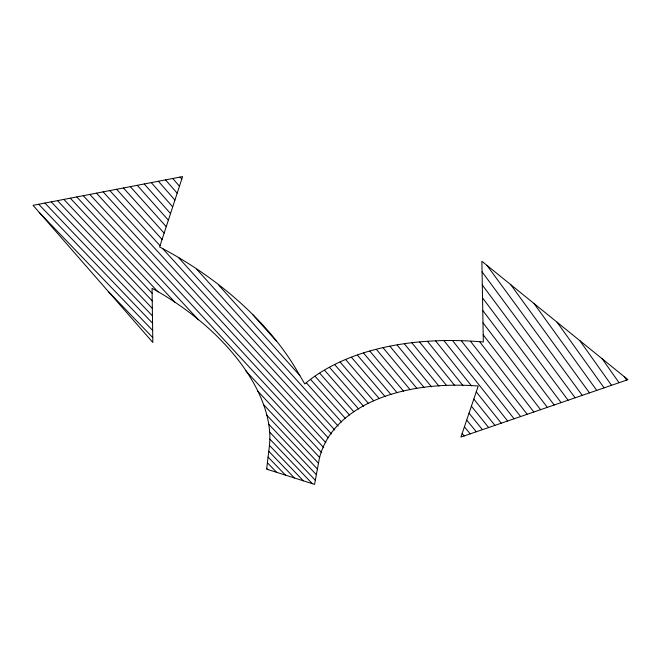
<?xml version="1.0" encoding="UTF-8"?>
<svg xmlns="http://www.w3.org/2000/svg" width="661" height="661" viewBox="0 0 661 661"><rect width="100%" height="100%" fill="white"/><g stroke="black" fill="none" stroke-linecap="round" stroke-linejoin="round"><path stroke-width="0.99" d="M266.722 468.409L267.763 469.484M267.391 462.783L276.629 472.309M108.363 291.559L152.757 337.564M268.077 457.073L285.519 475.143M39.222 212.404L152.658 330.45M268.771 451.281L294.426 477.977M38.71 204.249L152.551 323.229M269.415 445.357L303.358 480.828M44.931 203.059L152.451 315.9M269.804 439.069L312.306 483.678M51.203 201.853L152.344 308.464M269.366 431.807L315.338 480.266M57.515 200.638L152.237 300.912M268.655 424.164L316.363 474.672M63.886 199.415L152.129 293.253M266.366 414.728L317.404 468.996M70.297 198.184L158.053 291.906M263.276 404.301L318.462 463.245M76.767 196.937L175.058 302.399M257.583 390.948L319.734 457.635M83.278 195.689L198.49 319.866M245.801 370.862L321.75 452.727M89.838 194.425L323.799 447.753M96.456 193.152L325.865 442.721M103.124 191.872L328.145 437.822M109.842 190.583L160.036 245.71M162.887 248.842L331.434 433.938M116.609 189.277L162.077 239.456M178.693 257.79L334.755 430.005M123.433 187.972L164.151 233.118M196.821 269.349L338.118 426.031M130.316 186.65L166.242 226.69M218.89 285.362L299.896 375.622M306.299 382.76L341.514 422.007M137.248 185.311L168.373 220.171M252.866 314.81L276.472 341.241M310.563 379.422L345.29 418.314M144.23 183.973L170.521 213.569M315.049 376.249L349.52 415.042M151.278 182.618L172.711 206.868M319.808 373.291L353.792 411.737M158.376 181.254L174.925 200.076M324.617 370.309L358.667 409.027M165.531 179.875L177.173 193.186M329.475 367.293L363.616 406.325M172.744 178.487L179.453 186.195M334.755 364.674L368.623 403.59M180.023 177.09L181.767 179.106M340.2 362.162L373.672 400.83M345.703 359.625L379.356 398.715M351.396 357.229L385.148 396.65M357.419 355.139L390.99 394.567M363.5 353.015L397.071 392.675M369.863 351.148L403.59 391.213M376.464 349.487L410.159 389.742M383.124 347.81L416.868 388.354M389.949 346.248L424.172 387.61M462.146 433.517L464.154 435.946M397.187 345.1L431.534 386.867M464.41 426.841L470.194 433.872M404.482 343.935L438.954 386.107M466.707 420.057L476.284 431.773M411.844 342.77L446.456 385.38M469.037 413.175L482.431 429.658M419.619 342.043L454.743 385.545M471.409 406.185L488.644 427.527M427.518 341.373L463.088 385.71M473.813 399.079L494.915 425.37M435.657 340.936L471.483 385.875M476.259 391.866L501.245 423.197M444.06 340.745L507.631 420.999M452.529 340.555L514.084 418.785M461.485 340.919L520.604 416.546M470.566 341.365L527.189 414.282M479.712 341.82L533.832 412.001M483.199 334.813L540.549 409.696M482.984 322.766L547.325 407.366M482.761 310.447L554.174 405.011M482.538 297.863L561.09 402.632M482.307 284.998L568.08 400.236M482.076 271.845L575.136 397.806M486.959 265.383L582.267 395.361M510.689 284.61L589.472 392.882M534.063 303.556L596.751 390.378M557.091 322.221L604.104 387.85M579.788 340.622L611.541 385.297M602.154 358.749L619.051 382.719M624.191 376.613L626.636 380.108M269.349 446.481L266.631 469.128L314.578 484.397L319.296 458.709A191.145 113.618 14.6 0 1 478.242 386.007L460.957 437.045L627.95 379.662L481.886 261.269L483.323 342.001A247.867 148.105 14.5 0 0 304.779 383.95L296.525 369.896A232.333 134.257 30.1 0 0 159.623 246.991L182.585 176.603L33.05 205.34L152.823 342.456L152.063 288.303A179.321 103.099 30 0 1 269.349 446.481"/></g></svg>
